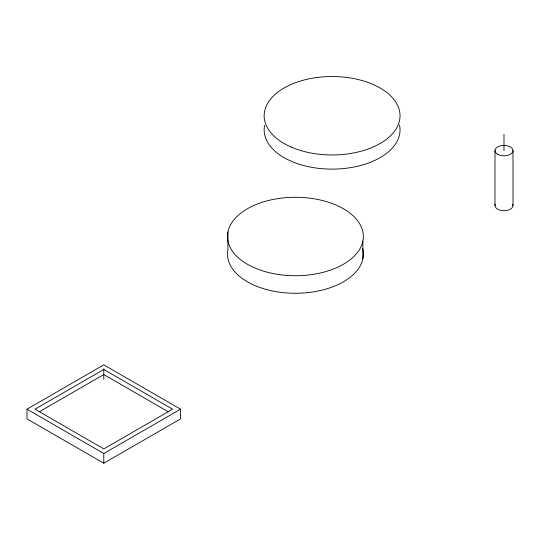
<?xml version="1.0" encoding="UTF-8"?>
<svg xmlns="http://www.w3.org/2000/svg" width="540" height="540" viewBox="0 0 540 540"><rect width="100%" height="100%" fill="white"/><g stroke="black" fill="none" stroke-linecap="round" stroke-linejoin="round"><path stroke-width="0.81" d="M27 409.192L103.795 364.851L180.583 409.192L180.583 418.878L103.795 463.212L27 418.878L27 409.192L103.795 453.526L180.583 409.192M39.319 411.77L103.795 374.544L168.271 411.77M513 150.606L513 205.511M503.989 134.19L503.989 150.606M494.978 150.606L494.978 205.511M362.887 241.076A67.939 39.224 0 0 1 254.806 267.948A67.939 39.224 0 0 1 268.535 200.475A67.939 39.224 0 0 1 362.887 241.076L362.887 258.62M227.934 231.923L227.934 249.473A67.939 39.224 0 0 0 296.359 293.267A67.939 39.224 0 0 0 362.637 248.38M103.795 368.894L103.795 379.161M103.795 453.526L103.795 463.212M399.499 125.003A67.939 39.224 0 0 1 332.363 169.121A67.939 39.224 0 0 1 264.613 125.321M512.696 204.167A9.011 5.204 0 0 1 503.989 210.715A9.011 5.204 0 0 1 495.281 204.167M103.795 369.468L34.999 409.192L103.795 448.909L172.584 409.192L103.795 369.468M291.492 147.191A67.939 39.224 0 0 0 399.566 120.319A67.939 39.224 0 0 0 305.215 79.718A67.939 39.224 0 0 0 291.492 147.191M497.617 154.285A9.011 5.204 0 0 0 512.696 151.949A9.011 5.204 0 0 0 501.653 145.577A9.011 5.204 0 0 0 497.617 154.285"/></g></svg>
